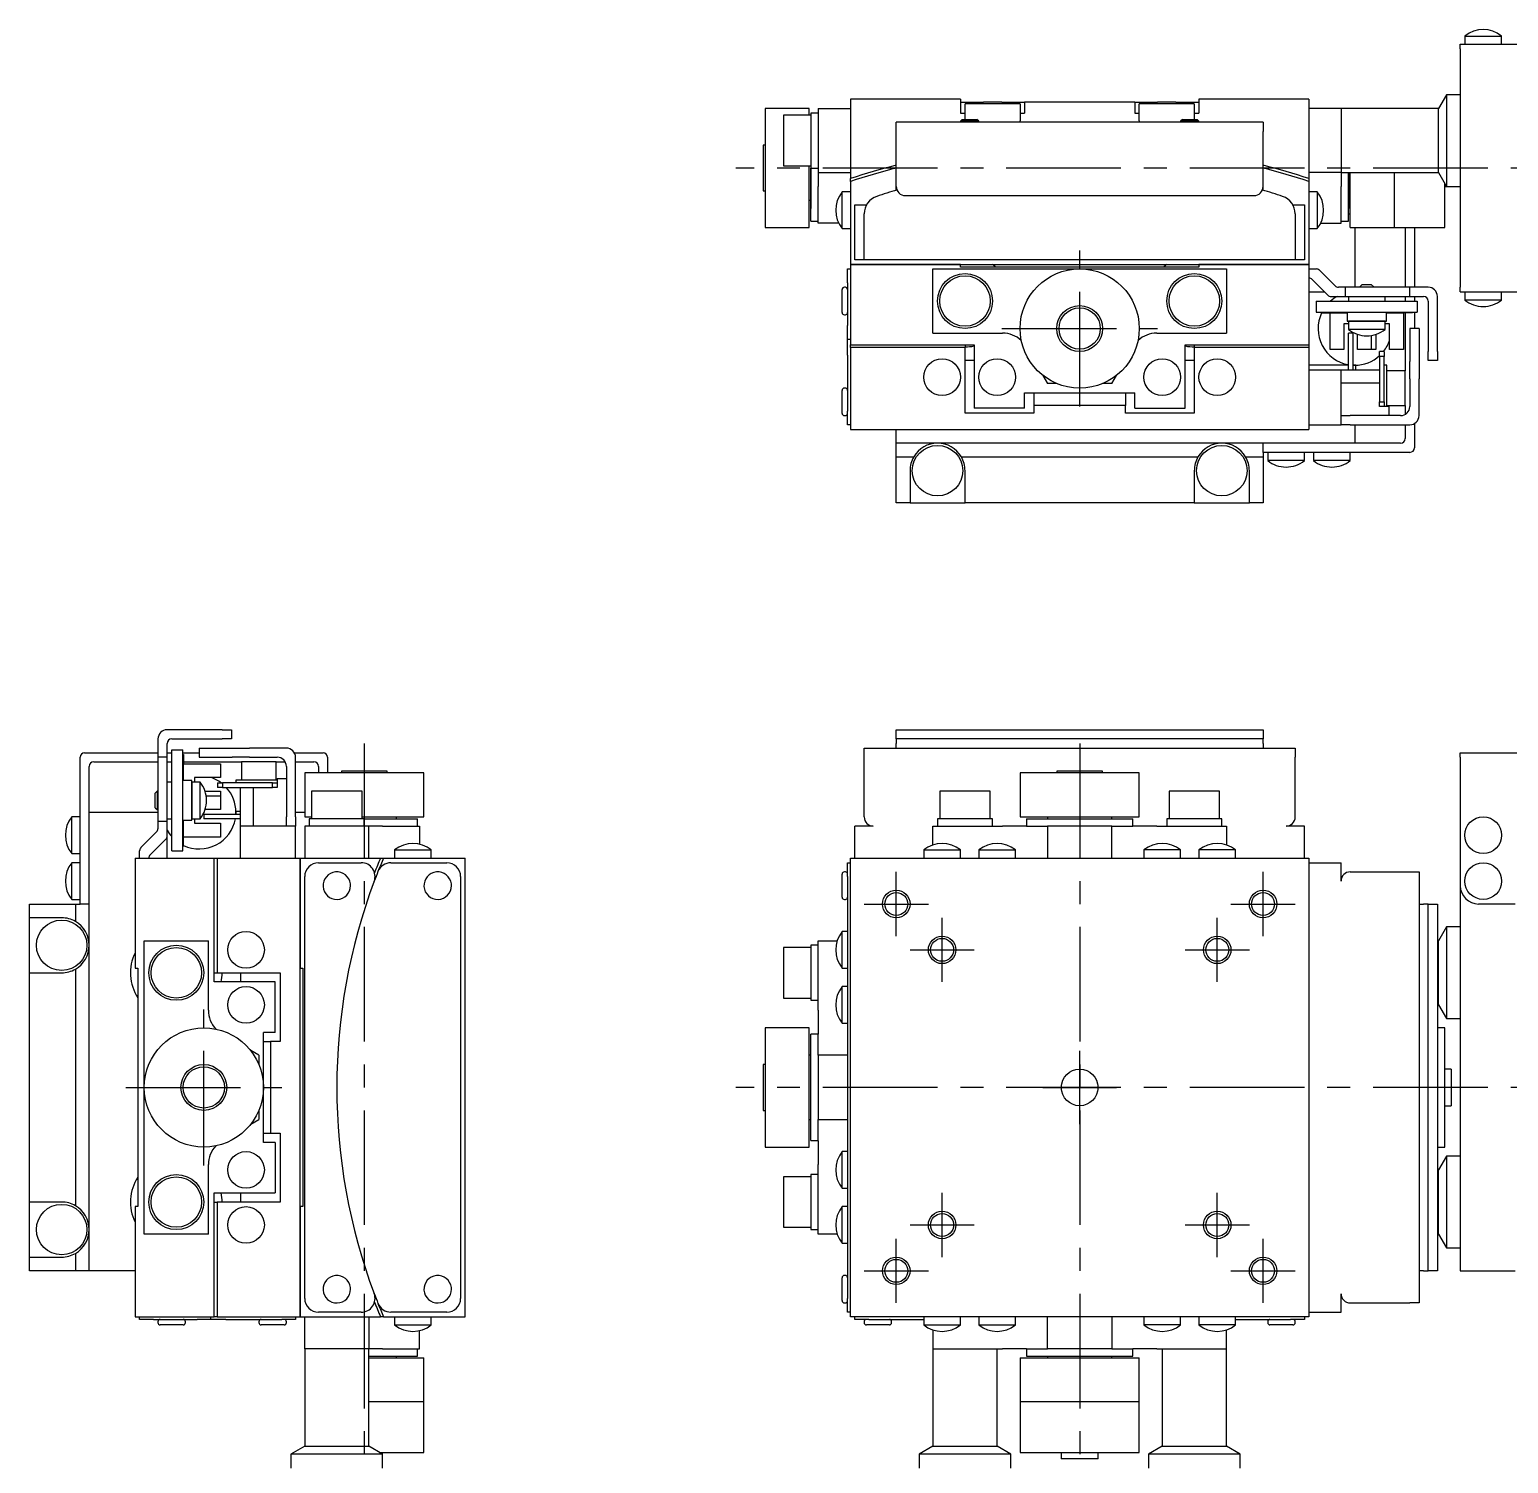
# Model space of a CAD drawing. Extents: x 165 to 838, y 27 to 488.
# Drawn here: x 164.8 to 326, y 327.5 to 483.8 of the extents above; entities that cross this region are included whole.
import ezdxf

# ---------------------------------------------------------------- set-up
doc = ezdxf.new("R2010")
doc.units = 0
doc.header["$LTSCALE"] = 10
doc.linetypes.add('CENTER', pattern=[2, 1.25, -0.25, 0.25, -0.25])
doc.layers.add('1', color=7, linetype='CONTINUOUS')
doc.layers.add('11', color=7, linetype='CONTINUOUS')

msp = doc.modelspace()

# ---------------------------------------------------------------- linework, layer by layer
at = {"layer": '1', "color": 7, "linetype": 'CONTINUOUS'}
for p, q in [((320.750001, 482.25), (344.750001, 482.25)), ((320.750001, 481.75), (320.750001, 482.25)), ((321.250001, 483.147999), (325.250001, 483.147999)), ((321.250001, 483.147999), (321.250001, 482.25)), ((325.250001, 482.25), (325.250001, 483.147999)), ((320.750001, 481.75), (320.750001, 455.75)), ((254.250001, 476.25), (254.250001, 467.610778)), ((266.250001, 476.25), (254.250001, 476.25)), ((266.250001, 476.25), (266.250001, 474.75)), ((266.250001, 475.95), (268.750001, 475.95)), ((272.750001, 475.75), (266.750001, 475.75)), ((266.750001, 475.603553), (266.750001, 475.75)), ((270.750001, 475.95), (268.750001, 475.95)), ((270.750001, 475.95), (273.250001, 475.95)), ((272.750001, 475.75), (272.750001, 475.603553)), ((273.250001, 475.95), (273.250001, 474.75)), ((285.250001, 475.95), (273.250001, 475.95)), ((285.250001, 475.95), (285.250001, 474.75)), ((285.250001, 475.95), (287.750001, 475.95)), ((291.750001, 475.75), (285.750001, 475.75)), ((285.750001, 475.603553), (285.750001, 475.75)), ((289.750001, 475.95), (287.750001, 475.95)), ((289.750001, 475.95), (292.250001, 475.95)), ((291.750001, 475.75), (291.750001, 475.603553)), ((292.250001, 476.25), (292.250001, 474.75)), ((304.250001, 476.25), (292.250001, 476.25)), ((304.250001, 476.25), (304.250001, 467.610778)), ((319.250001, 476.75), (318.383976, 475.25)), ((319.250001, 476.75), (319.250001, 466.75)), ((320.750001, 476.75), (319.250001, 476.75)), ((244.950001, 475.25), (244.950001, 462.25)), ((249.750001, 475.25), (244.950001, 475.25)), ((246.950001, 474.5), (246.950001, 469)), ((249.950001, 474.5), (246.950001, 474.5)), ((249.750001, 474.5), (249.750001, 475.25)), ((249.950001, 474.75), (249.950001, 468.75)), ((250.750001, 474.75), (249.950001, 474.75)), ((250.750001, 475.25), (254.250001, 475.25)), ((250.750001, 475.25), (250.750001, 468.25)), ((266.250001, 474.75), (266.750001, 474.75)), ((266.750001, 474.05), (266.750001, 475.603553)), ((272.750001, 475.603553), (272.750001, 473.896447)), ((272.750001, 474.75), (273.250001, 474.75)), ((285.250001, 474.75), (285.750001, 474.75)), ((285.750001, 473.896447), (285.750001, 475.603553)), ((291.750001, 475.603553), (291.750001, 474.05)), ((291.750001, 474.75), (292.250001, 474.75)), ((307.750001, 475.25), (304.250001, 475.25)), ((307.750001, 475.25), (307.750001, 471.75)), ((318.383976, 475.25), (307.750001, 475.25)), ((318.383976, 468.25), (318.383976, 475.25)), ((259.250001, 472.75), (259.250001, 473.75)), ((299.250001, 473.75), (259.250001, 473.75)), ((259.250001, 466.75), (259.250001, 472.75)), ((266.450001, 474.05), (266.250001, 473.85)), ((268.250001, 473.85), (266.250001, 473.85)), ((266.250001, 473.85), (266.250001, 473.75)), ((266.450001, 474.05), (268.050001, 474.05)), ((268.250001, 473.85), (268.050001, 474.05)), ((268.250001, 473.75), (268.250001, 473.85)), ((272.750001, 473.75), (272.750001, 473.896447)), ((285.750001, 473.896447), (285.750001, 473.75)), ((290.450001, 474.05), (290.250001, 473.85)), ((292.250001, 473.85), (290.250001, 473.85)), ((290.250001, 473.85), (290.250001, 473.75)), ((290.450001, 474.05), (292.050001, 474.05)), ((292.250001, 473.85), (292.050001, 474.05)), ((292.250001, 473.75), (292.250001, 473.85)), ((299.250001, 473.75), (299.250001, 472.75)), ((299.250001, 466.75), (299.250001, 472.75)), ((244.750001, 471.25), (244.750001, 468.75)), ((244.950001, 471.25), (244.750001, 471.25)), ((307.750001, 471.75), (307.750001, 468.25)), ((244.750001, 468.75), (244.750001, 466.25)), ((246.950001, 469), (249.950001, 469)), ((249.750001, 462.25), (249.750001, 469)), ((249.950001, 462.950338), (249.950001, 468.75)), ((249.950001, 468.75), (249.950001, 464.340257)), ((249.950001, 468.75), (250.750001, 468.75)), ((250.750001, 468.25), (254.250001, 468.25)), ((250.750001, 468.25), (250.750001, 466.75)), ((307.750001, 468.25), (304.250001, 468.25)), ((307.750001, 468.25), (307.750001, 466.75)), ((307.750001, 468.25), (318.383976, 468.25)), ((308.550001, 462.950338), (308.550001, 468.25)), ((308.550001, 468.25), (308.550001, 464.340257)), ((308.750001, 462.25), (308.750001, 468.25)), ((313.550001, 468.25), (313.550001, 462.25)), ((313.550001, 468.25), (313.550001, 462.25)), ((318.383976, 468.25), (319.250001, 466.75)), ((244.750001, 466.25), (244.950001, 466.25)), ((250.750001, 462.75), (250.750001, 466.75)), ((253.352002, 462.15), (253.352002, 466.15)), ((254.250001, 466.15), (253.352002, 466.15)), ((254.250001, 467.295441), (254.250001, 467.610778)), ((254.250001, 467.295441), (254.250001, 458.25)), ((259.250089, 466.332066), (259.250098, 466.704192)), ((259.251035, 466.704533), (259.250098, 466.704192)), ((299.248967, 466.704533), (299.249904, 466.704192)), ((299.249913, 466.332066), (299.249904, 466.704192)), ((304.250001, 467.610778), (304.250001, 467.295441)), ((304.250001, 467.295441), (304.250001, 458.25)), ((305.148, 466.15), (304.250001, 466.15)), ((305.148, 466.15), (305.148, 464.15)), ((307.750001, 462.75), (307.750001, 466.75)), ((319.050001, 462.25), (319.050001, 467.09641)), ((319.050001, 466.75), (319.250001, 466.75)), ((319.250001, 466.75), (320.750001, 466.75)), ((249.750001, 465.25), (249.950001, 465.25)), ((249.950001, 462.95), (249.950001, 465.25)), ((249.950001, 465.25), (249.950001, 464.34)), ((254.750001, 458.75), (254.750001, 464.75)), ((254.750001, 464.75), (256.011289, 464.75)), ((260.250001, 465.75), (298.250001, 465.75)), ((302.488713, 464.75), (303.750001, 464.75)), ((303.750001, 464.75), (303.750001, 458.75)), ((308.550001, 462.95), (308.550001, 465.25)), ((308.550001, 465.25), (308.550001, 464.34)), ((308.550001, 465.25), (308.750001, 465.25)), ((308.550001, 464.75), (308.750001, 464.75)), ((249.950001, 462.95), (249.950001, 462.950338)), ((249.950001, 462.95), (250.750001, 462.95)), ((255.750001, 459.75), (255.750001, 463.761627)), ((302.750001, 463.761627), (302.750001, 459.75)), ((305.148, 464.15), (305.148, 462.15)), ((307.750001, 462.95), (308.550001, 462.95)), ((308.550001, 463.75), (308.750001, 463.75)), ((308.550001, 463.75), (308.750001, 463.75)), ((308.550001, 462.95), (308.550001, 462.950338)), ((244.950001, 462.25), (249.750001, 462.25)), ((252.972502, 462.75), (250.750001, 462.75)), ((253.352002, 462.15), (254.250001, 462.15)), ((304.250001, 462.15), (305.148, 462.15)), ((305.5275, 462.75), (307.750001, 462.75)), ((308.750001, 462.25), (313.550001, 462.25)), ((309.250001, 462.25), (309.250001, 455.75)), ((313.550001, 462.25), (319.050001, 462.25)), ((314.750001, 462.25), (314.750001, 455.75)), ((315.750001, 462.25), (315.750001, 455.75)), ((255.750001, 458.75), (255.750001, 459.75)), ((302.750001, 459.75), (302.750001, 458.75)), ((254.250001, 458.25), (254.250001, 449.490949)), ((266.250001, 458.25), (254.250001, 458.25)), ((254.250001, 458.25), (266.250001, 458.25)), ((255.750001, 458.75), (254.750001, 458.75)), ((302.750001, 458.75), (255.750001, 458.75)), ((256.750001, 458.75), (255.750001, 458.75)), ((266.250001, 457.95), (266.250001, 458.25)), ((266.250001, 458.25), (292.250001, 458.25)), ((292.250001, 458.25), (292.250001, 457.95)), ((304.250001, 458.25), (292.250001, 458.25)), ((292.250001, 458.25), (304.250001, 458.25)), ((302.750001, 458.75), (301.750001, 458.75)), ((303.750001, 458.75), (302.750001, 458.75)), ((304.250001, 458.25), (304.250001, 449.490949)), ((253.950001, 456.25), (253.950001, 457.75)), ((253.950001, 457.75), (254.250001, 457.75)), ((263.250001, 457.75), (279.250001, 457.75)), ((263.250001, 450.75), (263.250001, 457.75)), ((292.250001, 457.95), (266.250001, 457.95)), ((279.250001, 457.75), (295.250001, 457.75)), ((295.250001, 457.75), (295.250001, 450.75)), ((304.250001, 457.75), (305.042894, 457.75)), ((304.596448, 456.603553), (306.303554, 454.896447)), ((307.103554, 455.896447), (305.396448, 457.603553)), ((253.350001, 453), (253.350001, 455.5)), ((253.350001, 453.009851), (253.350001, 455.5)), ((253.700001, 455.75), (253.600001, 455.75)), ((253.950001, 456.25), (253.950001, 451.579031)), ((304.250001, 455.25), (305.950001, 455.25)), ((306.657108, 454.75), (308.250001, 454.75)), ((308.250001, 455.75), (307.457108, 455.75)), ((308.250001, 454.75), (308.250001, 455.75)), ((309.250001, 455.75), (308.250001, 455.75)), ((308.250001, 454.75), (309.250001, 454.75)), ((308.550001, 454.75), (308.550001, 454.25)), ((315.250001, 455.75), (309.250001, 455.75)), ((309.250001, 454.75), (315.250001, 454.75)), ((310.050001, 456.05), (309.750001, 455.75)), ((310.050001, 456.05), (311.050001, 456.05)), ((311.350001, 455.75), (311.050001, 456.05)), ((312.550001, 454.25), (312.550001, 454.75)), ((314.750001, 454.75), (314.750001, 454.25)), ((315.250001, 454.75), (315.250001, 455.75)), ((316.250001, 455.75), (315.250001, 455.75)), ((315.250001, 454.75), (316.250001, 454.75)), ((315.750001, 454.75), (315.750001, 454.25)), ((317.250001, 455.75), (316.250001, 455.75)), ((316.250001, 454.75), (316.750001, 454.75)), ((318.250001, 448.75), (318.250001, 454.75)), ((320.750001, 455.25), (320.750001, 455.75)), ((320.750001, 455.25), (344.750001, 455.25)), ((321.250001, 455.25), (321.250001, 454.352001)), ((325.250001, 454.352001), (325.250001, 455.25)), ((305.050001, 454.25), (316.050001, 454.25)), ((305.050001, 454.25), (305.050001, 453.05)), ((316.050001, 454.25), (316.050001, 453.05)), ((317.250001, 454.25), (317.250001, 448.75)), ((325.250001, 454.352001), (321.250001, 454.352001)), ((253.350001, 453), (253.350001, 453.009851)), ((253.600001, 452.75), (253.700001, 452.75)), ((253.950001, 450.079031), (253.950001, 451.579031)), ((305.050001, 453.05), (316.050001, 453.05)), ((305.550001, 453.05), (305.550001, 452.95)), ((305.550001, 452.95), (306.550001, 452.95)), ((306.550001, 448.95), (306.550001, 452.95)), ((306.550001, 452.95), (308.400001, 452.95)), ((307.550001, 453.05), (307.550001, 452.95)), ((308.550001, 451.75), (308.050001, 451.75)), ((308.050001, 451.75), (308.050001, 448.95)), ((308.400001, 453.05), (308.400001, 452.05)), ((308.400001, 452.05), (310.550001, 452.05)), ((308.400001, 452.05), (308.550001, 452.05)), ((308.550001, 452.05), (312.550001, 452.05)), ((312.550001, 452.05), (308.550001, 452.05)), ((308.550001, 452.05), (308.550001, 451.152001)), ((310.550001, 452.05), (312.700001, 452.05)), ((312.550001, 452.05), (312.700001, 452.05)), ((312.550001, 451.152001), (312.550001, 452.05)), ((313.050001, 451.75), (312.550001, 451.75)), ((312.700001, 452.05), (312.700001, 453.05)), ((312.700001, 452.95), (314.550001, 452.95)), ((313.050001, 448.95), (313.050001, 451.75)), ((313.550001, 453.05), (313.550001, 452.95)), ((314.550001, 452.95), (314.550001, 448.95)), ((315.550001, 452.95), (314.550001, 452.95)), ((314.750001, 452.95), (314.750001, 446.65)), ((315.550001, 453.05), (315.550001, 452.95)), ((315.750001, 453.05), (315.750001, 451.25)), ((253.950001, 449.758851), (253.950001, 450.079031)), ((253.950001, 450.079031), (254.250001, 450.079031)), ((263.250001, 450.75), (270.842524, 450.75)), ((287.657478, 450.75), (295.250001, 450.75)), ((312.550001, 451.152001), (308.550001, 451.152001)), ((309.050001, 450.75), (308.550001, 450.75)), ((308.550001, 446.75), (308.550001, 450.75)), ((309.050001, 450.75), (309.050001, 446.75)), ((309.550001, 448.95), (309.550001, 450.610263)), ((311.050001, 450.489304), (311.050001, 448.95)), ((311.550001, 450.610263), (311.550001, 448.95)), ((315.250001, 451.25), (315.250001, 447.659028)), ((316.250001, 451.25), (315.250001, 451.25)), ((316.250001, 451.25), (316.250001, 447.659028)), ((253.950001, 448.364112), (253.950001, 449.758851)), ((253.950001, 448.364112), (253.950001, 442.25)), ((254.250001, 449.165193), (254.250001, 449.490949)), ((254.250001, 449.490949), (267.750001, 449.490949)), ((254.250001, 449.165193), (254.250001, 440.25)), ((266.750004, 449.165193), (254.250001, 449.165193)), ((266.750001, 442.030788), (266.750004, 449.165193)), ((266.750004, 449.490949), (266.750004, 449.165193)), ((267.750001, 449.490949), (267.750004, 442.585456)), ((290.749998, 442.585456), (290.750001, 449.490949)), ((290.750001, 449.490949), (304.250001, 449.490949)), ((291.749998, 449.490949), (291.749998, 449.165193)), ((291.749998, 449.165193), (291.750001, 442.030788)), ((304.250001, 449.165193), (291.749998, 449.165193)), ((304.250001, 449.490949), (304.250001, 449.165193)), ((304.250001, 449.165193), (304.250001, 440.25)), ((308.050001, 448.95), (306.550001, 448.95)), ((311.050001, 448.95), (309.550001, 448.95)), ((311.550001, 448.95), (311.050001, 448.95)), ((312.450001, 448.750112), (311.950001, 448.750112)), ((311.950001, 448.204194), (311.950001, 448.750112)), ((312.450001, 448.750112), (312.450001, 448.204194)), ((314.550001, 448.95), (313.050001, 448.95)), ((317.250001, 447.75), (317.250001, 448.75)), ((318.250001, 448.75), (318.250001, 447.75)), ((267.750004, 447.75), (266.750001, 447.75)), ((291.750001, 447.75), (290.749998, 447.75)), ((308.550001, 447.25), (304.250001, 447.25)), ((304.250001, 446.75), (307.750001, 446.75)), ((307.750001, 440.75), (307.750001, 446.75)), ((307.750001, 446.75), (311.950001, 446.75)), ((309.250001, 447.25), (309.050001, 447.25)), ((309.350001, 447.25), (309.050001, 447.25)), ((309.350001, 446.75), (309.350001, 447.25)), ((312.450001, 448.204194), (311.950001, 448.204194)), ((311.950001, 448.204194), (311.950001, 443.25015)), ((312.450001, 443.25015), (312.450001, 448.204194)), ((312.750001, 447.25), (312.450001, 447.25)), ((312.750001, 442.75), (312.750001, 447.25)), ((315.250001, 445.761627), (315.250001, 447.659028)), ((316.250001, 447.659028), (316.250001, 445.761627)), ((318.250001, 447.75), (317.250001, 447.75)), ((275.238944, 446.135176), (275.750001, 445.25)), ((276.750001, 445.25), (275.750001, 445.25)), ((282.750001, 445.25), (281.750001, 445.25)), ((282.750001, 445.25), (283.261058, 446.135176)), ((307.750001, 445.339384), (311.950001, 445.339384)), ((314.750001, 446.65), (312.750001, 446.65)), ((314.750001, 442.85), (314.750001, 446.65)), ((315.250001, 445.761627), (315.250001, 442.75)), ((316.250001, 441.75), (316.250001, 445.761627)), ((253.350001, 442), (253.350001, 444.5)), ((253.350001, 442.009851), (253.350001, 444.5)), ((253.700001, 444.75), (253.600001, 444.75)), ((273.250001, 444.25), (285.250001, 444.25)), ((273.250004, 442.585456), (273.250001, 444.25)), ((274.250001, 444.25), (274.250001, 442.86238)), ((284.250001, 444.25), (284.250001, 442.86238)), ((285.249998, 442.585456), (285.250001, 444.25)), ((253.350001, 442), (253.350001, 442.009851)), ((253.950001, 440.75), (253.950001, 442.25)), ((274.250001, 442.030788), (266.750001, 442.030788)), ((273.250004, 442.585456), (267.750004, 442.585456)), ((274.250001, 442.86238), (274.250001, 442.030788)), ((284.250001, 442.86238), (274.250001, 442.86238)), ((284.250001, 442.030788), (284.250001, 442.86238)), ((291.750001, 442.030788), (284.250001, 442.030788)), ((285.249998, 442.585456), (290.749998, 442.585456)), ((311.950001, 443.25015), (312.450001, 443.25015)), ((311.950001, 442.750137), (311.950001, 443.25015)), ((312.450001, 442.750137), (311.950001, 442.750137)), ((311.950001, 442.75), (311.950001, 442.750137)), ((312.950001, 442.75), (311.950001, 442.75)), ((312.450001, 443.25015), (312.450001, 442.750137)), ((312.750001, 442.85), (314.750001, 442.85)), ((312.950001, 442.75), (312.950001, 441.75)), ((314.750001, 442.85), (314.750001, 441.883975)), ((253.600001, 441.75), (253.700001, 441.75)), ((254.250001, 440.75), (253.950001, 440.75)), ((254.250001, 440.25), (304.250001, 440.25)), ((259.250001, 438.75), (259.250001, 440.25)), ((304.250001, 440.75), (307.750001, 440.75)), ((307.750001, 441.75), (308.750001, 441.75)), ((308.750001, 440.75), (307.750001, 440.75)), ((314.250001, 441.75), (308.750001, 441.75)), ((308.750001, 440.75), (315.250001, 440.75)), ((309.250001, 440.75), (309.250001, 438.75)), ((314.750001, 440.75), (314.750001, 439.25)), ((315.750001, 440.883975), (315.750001, 438.25)), ((259.250001, 437.25), (259.250001, 438.75)), ((301.250001, 438.75), (259.250001, 438.75)), ((299.250001, 437.75), (299.250001, 438.75)), ((309.250001, 438.75), (301.250001, 438.75)), ((309.250001, 438.75), (301.250001, 438.75)), ((314.250001, 438.75), (309.250001, 438.75)), ((259.250001, 432.25), (259.250001, 437.25)), ((259.250001, 437.25), (261.151925, 437.25)), ((266.348077, 437.25), (292.151925, 437.25)), ((297.348077, 437.25), (299.250001, 437.25)), ((301.250001, 437.75), (299.250001, 437.75)), ((299.250001, 437.75), (299.250001, 437.25)), ((299.250001, 437.25), (299.250001, 432.25)), ((299.750001, 437.75), (299.750001, 436.852001)), ((315.250001, 437.75), (301.250001, 437.75)), ((303.750001, 436.852001), (303.750001, 437.75)), ((304.750001, 437.75), (304.750001, 436.852001)), ((308.750001, 436.852001), (308.750001, 437.75)), ((260.750001, 435.75), (260.750001, 432.25)), ((266.750001, 432.25), (266.750001, 435.75)), ((291.750001, 435.75), (291.750001, 432.25)), ((297.750001, 432.25), (297.750001, 435.75)), ((303.750001, 436.852001), (299.750001, 436.852001)), ((308.750001, 436.852001), (304.750001, 436.852001)), ((260.750001, 432.25), (259.250001, 432.25)), ((260.750001, 432.25), (266.750001, 432.25)), ((291.750001, 432.25), (266.750001, 432.25)), ((291.750001, 432.25), (297.750001, 432.25)), ((299.250001, 432.25), (297.750001, 432.25)), ((178.75, 406.499999), (178.75, 405.499999)), ((185.75, 407.499999), (179.75, 407.499999)), ((180.25, 406.499999), (185.75, 406.499999)), ((185.75, 407.499999), (186.75, 407.499999)), ((186.75, 406.499999), (185.75, 406.499999)), ((186.75, 407.499999), (186.75, 406.499999)), ((259.250001, 406.499999), (259.250001, 407.499999)), ((259.250001, 407.499999), (260.250001, 407.499999)), ((260.250001, 406.499999), (259.250001, 406.499999)), ((259.250001, 406.499999), (259.250001, 405.999999)), ((260.250001, 407.499999), (298.250001, 407.499999)), ((298.250001, 406.499999), (260.250001, 406.499999)), ((298.250001, 407.499999), (299.250001, 407.499999)), ((299.250001, 406.499999), (298.250001, 406.499999)), ((299.250001, 407.499999), (299.250001, 406.499999)), ((299.250001, 405.999999), (299.250001, 406.499999)), ((170.75, 404.999999), (178.75, 404.999999)), ((178.75, 405.499999), (178.75, 404.499999)), ((179.75, 405.499999), (179.75, 405.999999)), ((179.75, 404.499999), (179.75, 405.499999)), ((179.75, 404.999999), (180.25, 404.999999)), ((180.25, 394.299999), (180.25, 405.299999)), ((180.25, 405.299999), (181.45, 405.299999)), ((181.45, 394.299999), (181.45, 405.299999)), ((181.45, 404.999999), (183.25, 404.999999)), ((181.45, 404.799999), (181.55, 404.799999)), ((181.55, 404.799999), (181.55, 403.799999)), ((183.25, 405.499999), (186.840972, 405.499999)), ((183.25, 405.499999), (183.25, 404.499999)), ((186.840972, 405.499999), (188.738373, 405.499999)), ((192.75, 405.499999), (188.738373, 405.499999)), ((193.616025, 404.999999), (196.75, 404.999999)), ((255.750001, 405.499999), (302.750001, 405.499999)), ((255.750001, 404.499999), (255.750001, 405.499999)), ((259.250001, 405.499999), (259.250001, 405.999999)), ((299.250001, 405.999999), (299.250001, 405.499999)), ((302.750001, 405.499999), (302.750001, 404.499999)), ((320.750001, 404.999999), (344.750001, 404.999999)), ((320.750001, 404.499999), (320.750001, 404.999999)), ((170.25, 390.499999), (170.25, 404.499999)), ((171.25, 398.499999), (171.25, 403.499999)), ((171.75, 403.999999), (178.75, 403.999999)), ((179.75, 404.499999), (178.75, 404.499999)), ((178.75, 404.499999), (178.75, 398.499999)), ((179.75, 398.499999), (179.75, 404.499999)), ((179.75, 403.999999), (180.25, 403.999999)), ((181.55, 403.999999), (187.85, 403.999999)), ((181.55, 403.799999), (185.55, 403.799999)), ((181.55, 401.949999), (181.55, 403.799999)), ((183.25, 404.499999), (186.840972, 404.499999)), ((185.55, 403.799999), (185.55, 402.299999)), ((188.738373, 404.499999), (186.840972, 404.499999)), ((191.65, 403.999999), (187.85, 403.999999)), ((187.85, 403.999999), (187.85, 401.999999)), ((188.738373, 404.499999), (191.75, 404.499999)), ((191.65, 403.999999), (192.616025, 403.999999)), ((191.65, 401.999999), (191.65, 403.999999)), ((192.75, 403.499999), (192.75, 397.999999)), ((193.75, 397.999999), (193.75, 404.499999)), ((193.75, 403.999999), (195.75, 403.999999)), ((196.25, 403.499999), (196.25, 402.799999)), ((197.25, 404.499999), (197.25, 402.799999)), ((255.750001, 397.999999), (255.750001, 404.499999)), ((302.750001, 397.999999), (302.750001, 404.499999)), ((320.750001, 404.499999), (320.750001, 390.499999)), ((180.25, 401.799999), (179.75, 401.799999)), ((181.45, 402.799999), (181.55, 402.799999)), ((182.45, 401.949999), (181.45, 401.949999)), ((182.45, 401.799999), (182.45, 401.949999)), ((182.45, 399.799999), (182.45, 401.949999)), ((182.45, 397.800935), (182.45, 401.799999)), ((182.45, 401.799999), (182.45, 397.799999)), ((183.347999, 401.799999), (182.45, 401.799999)), ((185.55, 402.299999), (182.75, 402.299999)), ((182.75, 402.299999), (182.75, 401.799999)), ((183.347999, 399.799999), (183.347999, 401.799999)), ((185.249889, 401.699999), (185.249889, 401.199999)), ((185.249889, 401.699999), (185.795808, 401.699999)), ((185.795808, 401.699999), (185.795808, 401.199999)), ((191.249853, 401.699999), (185.795808, 401.699999)), ((191.75, 401.999999), (187.25, 401.999999)), ((187.25, 401.999999), (187.25, 401.699999)), ((191.249853, 401.199999), (191.249853, 401.699999)), ((191.249853, 401.699999), (191.749865, 401.699999)), ((191.749865, 401.699999), (191.749865, 401.199999)), ((191.75, 402.199999), (192.75, 402.199999)), ((191.75, 402.199999), (191.75, 401.199999)), ((207.75, 402.799999), (194.75, 402.799999)), ((194.75, 402.799999), (194.75, 397.999999)), ((203.75, 402.999999), (198.75, 402.999999)), ((198.75, 402.999999), (198.75, 402.799999)), ((203.75, 402.799999), (203.75, 402.999999)), ((207.75, 397.999999), (207.75, 402.799999)), ((285.750001, 402.799999), (272.750001, 402.799999)), ((272.750001, 402.799999), (272.750001, 397.999999)), ((281.750001, 402.999999), (276.750001, 402.999999)), ((276.750001, 402.999999), (276.750001, 402.799999)), ((281.750001, 402.799999), (281.750001, 402.999999)), ((285.750001, 397.999999), (285.750001, 402.799999)), ((178.65, 400.799999), (178.45, 400.599999)), ((178.45, 399.799999), (178.45, 400.599999)), ((178.65, 400.799999), (178.65, 399.799999)), ((178.75, 400.799999), (178.65, 400.799999)), ((183.889737, 400.799999), (185.55, 400.799999)), ((184.010696, 400.299999), (185.55, 400.299999)), ((185.795808, 401.199999), (185.249889, 401.199999)), ((185.55, 400.799999), (185.55, 400.299999)), ((185.55, 400.299999), (185.55, 398.799999)), ((185.795808, 401.199999), (191.249853, 401.199999)), ((187.75, 396.999999), (187.75, 401.199999)), ((189.160616, 396.999999), (189.160616, 401.199999)), ((191.749865, 401.199999), (191.249853, 401.199999)), ((191.75, 401.199999), (191.749865, 401.199999)), ((201, 400.799999), (195.5, 400.799999)), ((195.5, 400.799999), (195.5, 397.799999)), ((201, 397.799999), (201, 400.799999)), ((266.750001, 400.799999), (264.000001, 400.799999)), ((264.000001, 400.799999), (264.000001, 397.799999)), ((269.500001, 400.799999), (266.750001, 400.799999)), ((269.500001, 397.799999), (269.500001, 400.799999)), ((291.750001, 400.799999), (289.000001, 400.799999)), ((289.000001, 400.799999), (289.000001, 397.799999)), ((294.500001, 400.799999), (291.750001, 400.799999)), ((294.500001, 397.799999), (294.500001, 400.799999)), ((171.25, 390.499999), (171.25, 398.499999)), ((171.25, 398.499999), (178.75, 398.499999)), ((171.25, 390.499999), (171.25, 398.499999)), ((178.45, 398.999999), (178.45, 399.799999)), ((178.45, 398.999999), (178.65, 398.799999)), ((178.65, 399.799999), (178.65, 398.799999)), ((178.65, 398.799999), (178.75, 398.799999)), ((178.75, 398.499999), (178.75, 397.499999)), ((179.75, 397.499999), (179.75, 398.499999)), ((182.45, 397.649999), (182.45, 399.799999)), ((183.347999, 397.799999), (183.347999, 399.799999)), ((183.75, 398.299999), (183.75, 397.799999)), ((183.75, 398.299999), (187.75, 398.299999)), ((185.55, 398.799999), (183.889737, 398.799999)), ((187.75, 398.599999), (187.25, 398.599999)), ((187.25, 398.599999), (187.25, 398.299999)), ((193.75, 398.499999), (194.75, 398.499999)), ((169.352001, 395.999999), (169.352001, 397.999999)), ((170.25, 397.999999), (169.352001, 397.999999)), ((179.75, 397.499999), (178.75, 397.499999)), ((178.75, 397.499999), (178.75, 396.707106)), ((179.75, 397.799999), (180.25, 397.799999)), ((179.75, 395.907106), (179.75, 397.499999)), ((181.45, 397.649999), (182.45, 397.649999)), ((181.45, 396.799999), (181.55, 396.799999)), ((181.55, 395.799999), (181.55, 397.649999)), ((182.45, 397.649999), (182.45, 397.800935)), ((182.45, 397.799999), (183.347999, 397.799999)), ((182.75, 397.799999), (182.75, 397.299999)), ((182.75, 397.299999), (185.55, 397.299999)), ((187.75, 397.799999), (183.75, 397.799999)), ((185.55, 397.299999), (185.55, 395.799999)), ((193.75, 396.999999), (187.75, 396.999999)), ((187.75, 393.499999), (187.75, 396.999999)), ((192.75, 396.999999), (192.75, 397.999999)), ((193.75, 397.999999), (193.75, 396.999999)), ((193.75, 393.499999), (193.75, 396.999999)), ((194.75, 397.999999), (195.5, 397.999999)), ((194.75, 396.999999), (194.75, 393.499999)), ((201.75, 396.999999), (194.75, 396.999999)), ((201.25, 397.799999), (195.25, 397.799999)), ((195.25, 397.799999), (195.25, 396.999999)), ((201, 397.999999), (207.75, 397.999999)), ((201.25, 397.799999), (207.05, 397.799999)), ((201.25, 396.999999), (201.25, 397.799999)), ((201.75, 393.499999), (201.75, 396.999999)), ((203.25, 396.999999), (201.75, 396.999999)), ((203.25, 396.999999), (207.25, 396.999999)), ((204.75, 397.799999), (204.75, 397.999999)), ((207.05, 396.999999), (207.05, 397.799999)), ((207.25, 396.999999), (207.25, 395.022499)), ((254.750001, 393.499999), (254.750001, 396.999999)), ((256.750001, 396.999999), (254.750001, 396.999999)), ((263.250001, 394.939736), (263.250001, 396.999999)), ((263.250001, 396.999999), (270.842524, 396.999999)), ((269.750001, 397.799999), (263.750001, 397.799999)), ((263.750001, 397.799999), (263.750001, 396.999999)), ((269.750001, 396.999999), (269.750001, 397.799999)), ((273.4406, 396.999999), (270.842524, 396.999999)), ((272.750001, 397.999999), (285.750001, 397.999999)), ((273.4406, 396.999999), (275.750001, 396.999999)), ((273.450001, 397.799999), (279.312601, 397.799999)), ((273.450001, 397.799999), (273.450001, 396.999999)), ((275.750001, 397.999999), (275.750001, 397.799999)), ((275.750001, 396.999999), (275.750001, 393.499999)), ((282.750001, 396.999999), (275.750001, 396.999999)), ((279.312601, 397.799999), (285.050001, 397.799999)), ((282.750001, 397.799999), (282.750001, 397.999999)), ((282.750001, 393.499999), (282.750001, 396.999999)), ((282.750001, 396.999999), (285.059402, 396.999999)), ((285.050001, 396.999999), (285.050001, 397.799999)), ((287.657478, 396.999999), (285.059402, 396.999999)), ((287.657478, 396.999999), (295.250001, 396.999999)), ((294.750001, 397.799999), (288.750001, 397.799999)), ((288.750001, 397.799999), (288.750001, 396.999999)), ((294.750001, 396.999999), (294.750001, 397.799999)), ((295.250001, 396.999999), (295.250001, 394.939736)), ((303.750001, 396.999999), (301.750001, 396.999999)), ((303.750001, 393.499999), (303.750001, 396.999999)), ((169.352001, 393.999999), (169.352001, 395.999999)), ((178.603553, 396.353552), (176.896447, 394.646446)), ((177.896447, 393.846446), (179.603553, 395.553552)), ((179.75, 393.499999), (179.75, 395.907106)), ((185.55, 395.799999), (181.55, 395.799999)), ((181.55, 394.799999), (181.55, 395.799999)), ((169.352001, 393.999999), (170.25, 393.999999)), ((176.25, 393.499999), (176.25, 381.499999)), ((176.25, 393.499999), (184.889222, 393.499999)), ((176.75, 393.499999), (176.75, 394.292892)), ((180.25, 394.299999), (181.45, 394.299999)), ((181.45, 394.799999), (181.55, 394.799999)), ((184.889222, 393.499999), (185.204559, 393.499999)), ((184.889222, 379.999999), (184.889222, 393.499999)), ((185.204559, 393.499999), (185.204559, 380.999999)), ((185.204559, 393.499999), (194.25, 393.499999)), ((194.25, 393.499999), (194.25, 381.499999)), ((194.25, 393.499999), (203.009051, 393.499999)), ((194.25, 381.499999), (194.25, 393.499999)), ((203.009051, 393.499999), (203.334807, 393.499999)), ((203.334807, 393.499999), (212.25, 393.499999)), ((204.55, 394.397999), (208.55, 394.397999)), ((204.55, 394.397999), (204.55, 393.5)), ((204.55, 394.397999), (204.55, 393.5)), ((208.55, 393.5), (208.55, 394.397999)), ((208.55, 393.5), (208.55, 394.397999)), ((212.25, 343.499999), (212.25, 393.499999)), ((254.250001, 343.499999), (254.250001, 393.499999)), ((254.250001, 393.499999), (304.250001, 393.499999)), ((262.250004, 394.397999), (264.250004, 394.397999)), ((262.250004, 394.397999), (262.250004, 393.5)), ((264.250004, 394.397999), (266.250004, 394.397999)), ((266.250004, 393.5), (266.250004, 394.397999)), ((268.250004, 394.397999), (270.250004, 394.397999)), ((268.250004, 394.397999), (268.250004, 393.5)), ((270.250004, 394.397999), (272.250004, 394.397999)), ((272.250004, 393.5), (272.250004, 394.397999)), ((288.249998, 394.397999), (286.249998, 394.397999)), ((286.249998, 394.397999), (286.249998, 393.5)), ((290.249998, 394.397999), (288.249998, 394.397999)), ((290.249998, 393.5), (290.249998, 394.397999)), ((294.249998, 394.397999), (292.249998, 394.397999)), ((292.249998, 394.397999), (292.249998, 393.5)), ((296.249998, 394.397999), (294.249998, 394.397999)), ((296.249998, 393.5), (296.249998, 394.397999)), ((304.250001, 393.499999), (304.250001, 343.499999)), ((169.352001, 390.999999), (169.352001, 392.999999)), ((170.25, 392.999999), (169.352001, 392.999999)), ((196.25, 392.999999), (200.920969, 392.999999)), ((204.135888, 392.999999), (210.25, 392.999999)), ((253.700001, 391.999999), (253.600001, 391.999999)), ((253.950001, 392.999999), (254.250001, 392.999999)), ((253.950001, 391.499999), (253.950001, 392.999999)), ((304.250001, 392.999999), (307.750001, 392.999999)), ((307.750001, 390.999999), (307.750001, 392.999999)), ((308.750001, 391.999999), (315.250001, 391.999999)), ((315.250001, 391.999999), (316.250001, 391.999999)), ((316.250001, 391.999999), (316.250001, 344.999999)), ((169.352001, 388.999999), (169.352001, 390.999999)), ((170.25, 388.499999), (170.25, 390.499999)), ((171.25, 348.499999), (171.25, 390.499999)), ((194.75, 345.499999), (194.75, 391.499999)), ((211.75, 391.499999), (211.75, 345.499999)), ((253.350001, 390.656621), (253.350001, 391.749999)), ((253.350001, 389.249999), (253.350001, 390.656621)), ((253.950001, 391.499999), (253.950001, 345.499999)), ((320.750001, 390.499999), (320.750001, 348.499999)), ((169.352001, 388.999999), (170.25, 388.999999)), ((253.600001, 388.999999), (253.700001, 388.999999)), ((164.75, 386.999999), (164.75, 388.499999)), ((164.75, 388.499999), (169.75, 388.499999)), ((169.75, 388.499999), (169.75, 386.598075)), ((169.75, 388.499999), (170.25, 388.499999)), ((171.25, 388.499999), (170.25, 388.499999)), ((316.250001, 388.499999), (316.750001, 388.499999)), ((317.250001, 388.499999), (316.750001, 388.499999)), ((317.250001, 388.499999), (318.250001, 388.499999)), ((317.250001, 387.499999), (317.250001, 388.499999)), ((317.250001, 349.499999), (317.250001, 387.499999)), ((318.250001, 388.499999), (318.250001, 387.499999)), ((318.250001, 387.499999), (318.250001, 349.499999)), ((326.750001, 388.499999), (322.750001, 388.499999)), ((168.25, 386.999999), (164.75, 386.999999)), ((164.75, 380.999999), (164.75, 386.999999)), ((253.352002, 381.499999), (253.352002, 385.499999)), ((253.950001, 385.499999), (253.352002, 385.499999)), ((319.250001, 385.999999), (318.383976, 384.499999)), ((319.250001, 385.999999), (319.250001, 380.999999)), ((320.750001, 385.999999), (319.250001, 385.999999)), ((177.25, 368.499999), (177.25, 384.499999)), ((177.25, 384.499999), (184.25, 384.499999)), ((184.25, 376.907476), (184.25, 384.499999)), ((249.950001, 383.999999), (249.950001, 377.999999)), ((250.750001, 383.999999), (249.950001, 383.999999)), ((250.750001, 384.499999), (252.810264, 384.499999)), ((250.750001, 376.907476), (250.750001, 384.499999)), ((318.383976, 384.499999), (318.250001, 384.499999)), ((318.383976, 377.499999), (318.383976, 384.499999)), ((246.950001, 383.749999), (246.950001, 380.999999)), ((249.950001, 383.749999), (246.950001, 383.749999)), ((164.75, 355.999999), (164.75, 380.999999)), ((164.75, 380.999999), (168.25, 380.999999)), ((169.75, 381.401923), (169.75, 355.598075)), ((176.25, 381.499999), (176.55, 381.499999)), ((176.55, 381.499999), (176.55, 355.499999)), ((184.889222, 380.999999), (185.204559, 380.999999)), ((185.204559, 380.999999), (192.069875, 380.999999)), ((187.75, 380.999999), (187.75, 379.999999)), ((192.069875, 380.999999), (192.069875, 373.499999)), ((194.25, 381.499999), (194.55, 381.499999)), ((194.25, 355.499999), (194.25, 381.499999)), ((194.55, 381.499999), (194.55, 355.499999)), ((246.950001, 380.999999), (246.950001, 378.249999)), ((253.352002, 381.499999), (253.950001, 381.499999)), ((319.250001, 380.999999), (319.250001, 375.999999)), ((191.539322, 379.999999), (184.889222, 379.999999)), ((191.539322, 374.499999), (191.539322, 379.999999)), ((253.352002, 375.499999), (253.352002, 379.499999)), ((253.950001, 379.499999), (253.352002, 379.499999)), ((246.950001, 378.249999), (249.950001, 378.249999)), ((249.950001, 377.999999), (250.750001, 377.999999)), ((318.250001, 377.499999), (318.383976, 377.499999)), ((318.383976, 377.499999), (319.250001, 375.999999)), ((250.750001, 376.907476), (250.750001, 374.3094)), ((319.250001, 375.999999), (320.750001, 375.999999)), ((191.539322, 374.499999), (190.25, 374.499999)), ((190.25, 368.499999), (190.25, 374.499999)), ((244.950001, 374.999999), (244.950001, 361.999999)), ((249.750001, 374.999999), (244.950001, 374.999999)), ((249.750001, 361.999999), (249.750001, 374.999999)), ((249.950001, 368.562599), (249.950001, 374.299999)), ((250.750001, 374.299999), (249.950001, 374.299999)), ((250.750001, 371.999999), (250.750001, 374.3094)), ((253.352002, 375.499999), (253.950001, 375.499999)), ((319.050001, 374.999999), (318.250001, 374.999999)), ((319.050001, 361.999999), (319.050001, 374.999999)), ((189.75, 371.999999), (188.864824, 372.511056)), ((190.25, 373.499999), (191.009211, 373.499999)), ((191.009211, 373.499999), (191.009211, 363.499999)), ((192.069875, 373.499999), (191.009211, 373.499999)), ((189.75, 371.999999), (189.75, 370.999999)), ((244.750001, 370.999999), (244.750001, 365.999999)), ((244.950001, 370.999999), (244.750001, 370.999999)), ((249.950001, 371.999999), (249.750001, 371.999999)), ((253.950001, 371.999999), (250.750001, 371.999999)), ((250.750001, 371.999999), (250.750001, 364.999999)), ((319.750001, 370.499999), (319.050001, 370.499999)), ((319.750001, 370.499999), (319.750001, 366.499999)), ((177.25, 352.499999), (177.25, 368.499999)), ((190.25, 362.499999), (190.25, 368.499999)), ((249.950001, 362.699999), (249.950001, 368.562599)), ((319.050001, 366.499999), (319.750001, 366.499999)), ((188.864824, 364.488942), (189.75, 364.999999)), ((189.75, 365.999999), (189.75, 364.999999)), ((244.750001, 365.999999), (244.950001, 365.999999)), ((249.750001, 364.999999), (249.950001, 364.999999)), ((250.750001, 362.690598), (250.750001, 364.999999)), ((250.750001, 364.999999), (253.950001, 364.999999)), ((190.25, 363.499999), (191.009211, 363.499999)), ((191.009211, 363.499999), (192.069875, 363.499999)), ((192.069875, 363.499999), (192.069875, 355.999999)), ((191.539322, 362.499999), (190.25, 362.499999)), ((191.539322, 362.499999), (191.539322, 356.999999)), ((244.950001, 361.999999), (249.750001, 361.999999)), ((249.950001, 362.699999), (250.750001, 362.699999)), ((250.750001, 362.690598), (250.750001, 360.092522)), ((253.352002, 357.499999), (253.352002, 361.499999)), ((253.950001, 361.499999), (253.352002, 361.499999)), ((318.250001, 361.999999), (319.050001, 361.999999)), ((184.25, 352.499999), (184.25, 360.092522)), ((250.750001, 352.499999), (250.750001, 360.092522)), ((319.250001, 360.999999), (318.383976, 359.499999)), ((319.250001, 360.999999), (319.250001, 355.999999)), ((320.750001, 360.999999), (319.250001, 360.999999)), ((246.950001, 358.749999), (246.950001, 355.999999)), ((249.950001, 358.749999), (246.950001, 358.749999)), ((249.950001, 358.999999), (249.950001, 352.999999)), ((250.750001, 358.999999), (249.950001, 358.999999)), ((318.383976, 359.499999), (318.250001, 359.499999)), ((318.383976, 352.499999), (318.383976, 359.499999)), ((184.889222, 343.499999), (184.889222, 356.999999)), ((184.889222, 356.999999), (191.539322, 356.999999)), ((187.75, 356.999999), (187.75, 355.999999)), ((253.352002, 357.499999), (253.950001, 357.499999)), ((168.25, 355.999999), (164.75, 355.999999)), ((164.75, 349.999999), (164.75, 355.999999)), ((176.25, 355.499999), (176.25, 343.499999)), ((176.55, 355.499999), (176.25, 355.499999)), ((184.889222, 355.999999), (185.204559, 355.999999)), ((185.204559, 355.999999), (185.204559, 343.499999)), ((192.069875, 355.999999), (185.204559, 355.999999)), ((194.25, 355.499999), (194.25, 343.499999)), ((194.55, 355.499999), (194.25, 355.499999)), ((194.25, 343.499999), (194.25, 355.499999)), ((246.950001, 355.999999), (246.950001, 353.249999)), ((253.352002, 351.499999), (253.352002, 355.499999)), ((253.950001, 355.499999), (253.352002, 355.499999)), ((319.250001, 355.999999), (319.250001, 350.999999)), ((246.950001, 353.249999), (249.950001, 353.249999)), ((184.25, 352.499999), (177.25, 352.499999)), ((249.950001, 352.999999), (250.750001, 352.999999)), ((252.810264, 352.499999), (250.750001, 352.499999)), ((318.250001, 352.499999), (318.383976, 352.499999)), ((318.383976, 352.499999), (319.250001, 350.999999)), ((164.75, 348.499999), (164.75, 349.999999)), ((164.75, 349.999999), (168.25, 349.999999)), ((169.75, 350.401923), (169.75, 348.499999)), ((253.352002, 351.499999), (253.950001, 351.499999)), ((319.250001, 350.999999), (320.750001, 350.999999)), ((169.75, 348.499999), (164.75, 348.499999)), ((171.25, 348.499999), (169.75, 348.499999)), ((176.25, 348.499999), (171.25, 348.499999)), ((316.750001, 348.499999), (316.250001, 348.499999)), ((316.750001, 348.499999), (317.250001, 348.499999)), ((317.250001, 348.499999), (317.250001, 349.499999)), ((318.250001, 348.499999), (317.250001, 348.499999)), ((318.250001, 349.499999), (318.250001, 348.499999)), ((320.750001, 348.499999), (326.750001, 348.499999)), ((253.350001, 346.656621), (253.350001, 347.749999)), ((253.700001, 347.999999), (253.600001, 347.999999)), ((253.350001, 345.249999), (253.350001, 346.656621)), ((253.950001, 343.999999), (253.950001, 345.499999)), ((307.750001, 343.999999), (307.750001, 345.999999)), ((176.25, 343.499999), (184.889222, 343.499999)), ((176.75, 343.199999), (176.75, 343.499999)), ((184.520902, 343.199999), (184.520902, 343.499999)), ((185.204559, 343.499999), (184.889222, 343.499999)), ((185.204559, 343.499999), (194.25, 343.499999)), ((193.75, 343.499999), (193.75, 343.199999)), ((194.25, 343.499999), (203.009051, 343.499999)), ((194.75, 339.999999), (194.75, 343.499999)), ((200.920969, 343.999999), (196.25, 343.999999)), ((201.75, 343.499999), (201.75, 339.999999)), ((203.334807, 343.499999), (203.009051, 343.499999)), ((203.334807, 343.499999), (212.25, 343.499999)), ((210.25, 343.999999), (204.135888, 343.999999)), ((204.55, 343.499998), (204.55, 342.601999)), ((204.55, 343.499998), (204.55, 342.601999)), ((208.55, 342.601999), (208.55, 343.499998)), ((208.55, 342.601999), (208.55, 343.499998)), ((253.600001, 344.999999), (253.700001, 344.999999)), ((254.250001, 343.999999), (253.950001, 343.999999)), ((304.250001, 343.499999), (254.250001, 343.499999)), ((254.750001, 343.199999), (254.750001, 343.499999)), ((262.250004, 343.499998), (262.250004, 342.601999)), ((266.250004, 342.601999), (266.250004, 343.499998)), ((268.250004, 343.499998), (268.250004, 342.601999)), ((272.250004, 342.601999), (272.250004, 343.499998)), ((275.750001, 339.999999), (275.750001, 343.499999)), ((282.750001, 343.499999), (282.750001, 339.999999)), ((286.249998, 343.499998), (286.249998, 342.601999)), ((290.249998, 342.601999), (290.249998, 343.499998)), ((292.249998, 343.499998), (292.249998, 342.601999)), ((296.249998, 342.601999), (296.249998, 343.499998)), ((303.750001, 343.499999), (303.750001, 343.199999)), ((304.250001, 343.999999), (307.750001, 343.999999)), ((308.750001, 344.999999), (315.250001, 344.999999)), ((316.250001, 344.999999), (315.250001, 344.999999)), ((178.25, 343.199999), (176.75, 343.199999)), ((178.25, 343.199999), (183.020902, 343.199999)), ((178.75, 342.949999), (178.75, 342.849999)), ((181.5, 342.599999), (179, 342.599999)), ((181.490149, 342.599999), (179, 342.599999)), ((181.5, 342.599999), (181.490149, 342.599999)), ((181.75, 342.849999), (181.75, 342.949999)), ((184.520902, 343.199999), (183.020902, 343.199999)), ((184.713883, 343.199999), (184.520902, 343.199999)), ((186.149737, 343.199999), (184.713883, 343.199999)), ((186.149737, 343.199999), (192.25, 343.199999)), ((189.75, 342.949999), (189.75, 342.849999)), ((192.5, 342.599999), (190, 342.599999)), ((192.490149, 342.599999), (190, 342.599999)), ((193.75, 343.199999), (192.25, 343.199999)), ((192.5, 342.599999), (192.490149, 342.599999)), ((192.75, 342.849999), (192.75, 342.949999)), ((204.55, 342.601999), (208.55, 342.601999)), ((207.25, 339.999999), (207.25, 341.977499)), ((256.250001, 343.199999), (254.750001, 343.199999)), ((255.750001, 342.949999), (255.750001, 342.849999)), ((257.093379, 342.599999), (256.000001, 342.599999)), ((256.250001, 343.199999), (262.250004, 343.199999)), ((258.500001, 342.599999), (257.093379, 342.599999)), ((258.750001, 342.849999), (258.750001, 342.949999)), ((262.250004, 342.601999), (264.250004, 342.601999)), ((263.250001, 342.060262), (263.250001, 339.999999)), ((264.250004, 342.601999), (266.250004, 342.601999)), ((268.250004, 342.601999), (270.250004, 342.601999)), ((270.250004, 342.601999), (272.250004, 342.601999)), ((288.249998, 342.601999), (286.249998, 342.601999)), ((290.249998, 342.601999), (288.249998, 342.601999)), ((294.249998, 342.601999), (292.249998, 342.601999)), ((296.249998, 342.601999), (294.249998, 342.601999)), ((295.250001, 339.999999), (295.250001, 342.060262)), ((296.249998, 343.199999), (302.250001, 343.199999)), ((299.750001, 342.949999), (299.750001, 342.849999)), ((301.093379, 342.599999), (300.000001, 342.599999)), ((302.500001, 342.599999), (301.093379, 342.599999)), ((303.750001, 343.199999), (302.250001, 343.199999)), ((302.750001, 342.849999), (302.750001, 342.949999)), ((198.25, 339.999999), (194.75, 339.999999)), ((194.75, 339.999999), (194.75, 329.366024)), ((201.75, 339.999999), (198.25, 339.999999)), ((203.25, 339.999999), (201.75, 339.999999)), ((201.75, 329.366024), (201.75, 339.999999)), ((201.75, 339.199999), (207.05, 339.199999)), ((201.75, 338.999999), (207.75, 338.999999)), ((203.25, 339.999999), (207.25, 339.999999)), ((204.75, 338.999999), (204.75, 339.199999)), ((207.05, 339.199999), (207.05, 339.999999)), ((207.75, 334.199999), (207.75, 338.999999)), ((263.250001, 339.999999), (266.750001, 339.999999)), ((263.250001, 339.999999), (263.250001, 329.366024)), ((266.750001, 339.999999), (270.842524, 339.999999)), ((270.250001, 329.366024), (270.250001, 339.999999)), ((273.4406, 339.999999), (270.842524, 339.999999)), ((272.750001, 338.999999), (285.750001, 338.999999)), ((272.750001, 338.999999), (272.750001, 334.199999)), ((273.4406, 339.999999), (275.750001, 339.999999)), ((273.450001, 339.999999), (273.450001, 339.199999)), ((273.450001, 339.199999), (279.312601, 339.199999)), ((282.750001, 339.999999), (275.750001, 339.999999)), ((275.750001, 339.199999), (275.750001, 338.999999)), ((279.312601, 339.199999), (285.050001, 339.199999)), ((282.750001, 339.999999), (285.059402, 339.999999)), ((282.750001, 338.999999), (282.750001, 339.199999)), ((285.050001, 339.199999), (285.050001, 339.999999)), ((287.657478, 339.999999), (285.059402, 339.999999)), ((285.750001, 334.199999), (285.750001, 338.999999)), ((287.657478, 339.999999), (291.750001, 339.999999)), ((288.250001, 339.999999), (288.250001, 329.366024)), ((291.750001, 339.999999), (295.250001, 339.999999)), ((295.250001, 329.366024), (295.250001, 339.999999)), ((194.75, 334.199999), (194.75, 329.366024)), ((207.749621, 334.199999), (201.75, 334.199999)), ((207.749621, 334.199999), (201.75, 334.199999)), ((207.75, 334.199999), (207.749621, 334.199999)), ((207.75, 334.199999), (207.749621, 334.199999)), ((207.75, 328.699999), (207.75, 334.199999)), ((279.179846, 334.199999), (272.750001, 334.199999)), ((279.179846, 334.199999), (272.750001, 334.199999)), ((272.750001, 334.199999), (272.750001, 328.699999)), ((285.750001, 334.199999), (279.179846, 334.199999)), ((285.750001, 334.199999), (279.179846, 334.199999)), ((285.750001, 328.699999), (285.750001, 334.199999)), ((194.75, 329.366024), (193.25, 328.499999)), ((194.75, 329.366024), (201.75, 329.366024)), ((203.25, 328.499999), (201.75, 329.366024)), ((263.250001, 329.366024), (261.750001, 328.499999)), ((263.250001, 329.366024), (270.250001, 329.366024)), ((271.750001, 328.499999), (270.250001, 329.366024)), ((288.250001, 329.366024), (286.750001, 328.499999)), ((288.250001, 329.366024), (295.250001, 329.366024)), ((296.750001, 328.499999), (295.250001, 329.366024)), ((203.25, 328.499999), (193.25, 328.499999)), ((193.25, 328.499999), (193.25, 326.999999)), ((202.90359, 328.699999), (207.75, 328.699999)), ((203.25, 328.499999), (203.25, 328.699999)), ((203.25, 326.999999), (203.25, 328.499999)), ((266.750001, 328.499999), (261.750001, 328.499999)), ((261.750001, 328.499999), (261.750001, 326.999999)), ((271.750001, 328.499999), (266.750001, 328.499999)), ((271.750001, 326.999999), (271.750001, 328.499999)), ((272.750001, 328.699999), (285.750001, 328.699999)), ((272.750001, 328.699999), (277.250001, 328.699999)), ((277.250001, 328.699999), (281.250001, 328.699999)), ((277.250001, 328.699999), (277.250001, 327.999999)), ((281.250001, 327.999999), (277.250001, 327.999999)), ((281.250001, 328.699999), (285.750001, 328.699999)), ((281.250001, 327.999999), (281.250001, 328.699999)), ((291.750001, 328.499999), (286.750001, 328.499999)), ((286.750001, 328.499999), (286.750001, 326.999999)), ((296.750001, 328.499999), (291.750001, 328.499999)), ((296.750001, 326.999999), (296.750001, 328.499999))]:
    msp.add_line(p, q, dxfattribs=at)
for centre, radius in [((266.750001, 454.25), 3), ((266.750001, 454.25), 2.75), ((279.250001, 451.25), 6.5), ((291.750001, 454.25), 3), ((291.750001, 454.25), 2.75), ((279.250001, 451.25), 2.5), ((264.250004, 445.95), 2), ((270.250004, 445.95), 2), ((288.249998, 445.95), 2), ((294.249998, 445.95), 2), ((263.750001, 435.75), 2.75), ((294.750001, 435.75), 2.75), ((323.250001, 395.999999), 2), ((323.250001, 390.999999), 2), ((259.250001, 388.499999), 1.25), ((299.250001, 388.499999), 1.25), ((168.25, 383.999999), 2.75), ((188.35, 383.499999), 2), ((180.75, 380.999999), 3), ((264.250001, 383.499999), 1.25), ((294.250001, 383.499999), 1.25), ((180.75, 380.999999), 2.75), ((188.35, 377.499999), 2), ((183.75, 368.499999), 6.5), ((183.75, 368.499999), 2.5), ((279.250001, 368.499999), 2), ((188.35, 359.499999), 2), ((180.75, 355.999999), 3), ((180.75, 355.999999), 2.75), ((168.25, 352.999999), 2.75), ((188.35, 353.499999), 2), ((264.250001, 353.499999), 1.25), ((294.250001, 353.499999), 1.25), ((259.250001, 348.499999), 1.25), ((299.250001, 348.499999), 1.25)]:
    msp.add_circle(centre, radius, dxfattribs=at)
at = {"layer": '1', "color": 4, "linetype": 'CONTINUOUS'}
for centre, radius in [((279.250001, 451.25), 2.25), ((259.250001, 388.499999), 1.5), ((299.250001, 388.499999), 1.5), ((264.250001, 383.499999), 1.5), ((294.250001, 383.499999), 1.5), ((183.75, 368.499999), 2.25), ((264.250001, 353.499999), 1.5), ((294.250001, 353.499999), 1.5), ((259.250001, 348.499999), 1.5), ((299.250001, 348.499999), 1.5)]:
    msp.add_circle(centre, radius, dxfattribs=at)
at = {"layer": '1', "color": 7, "linetype": 'CONTINUOUS'}
for centre, radius, start, end in [((323.250001, 480.65), 3.2, 51.317813, 128.682187), ((279.250001, 390.25), 81, 104.294949, 107.977409), ((279.250001, 390.25), 81.3, 104.241084, 107.908818), ((279.250001, 390.25), 81.3, 72.091182, 75.758916), ((279.250001, 390.25), 81, 72.022591, 75.705051), ((255.850001, 464.15), 3.2, 141.317813, 218.682187), ((279.250001, 399.25), 70, 106.532506, 108.431851), ((260.250001, 466.75), 1, 180, 270), ((298.250001, 466.75), 1, 270, 0), ((279.250001, 399.25), 70, 71.568149, 73.467494), ((302.650001, 464.15), 3.2, 321.317813, 38.682187), ((257.750001, 463.761627), 2, 108.431851, 180), ((300.750001, 463.761627), 2, 0, 71.568149), ((266.750001, 454.25), 5, 47.731416, 53.130102), ((291.750001, 454.25), 5, 126.869898, 132.268584), ((304.242894, 456.25), 0.5, 45, 89.185595), ((305.042894, 457.25), 0.5, 45, 90), ((253.600001, 455.5), 0.25, 90, 180), ((253.700001, 455.5), 0.25, 0, 90), ((306.657108, 455.25), 0.5, 225, 270), ((309.250421, 451.25), 4, 118.955024, 131.409622), ((307.457108, 456.25), 0.5, 225, 270), ((316.750001, 454.25), 0.5, 0, 90), ((317.250001, 454.75), 1, 0, 90), ((323.250001, 456.85), 3.2, 231.317813, 270), ((323.250001, 456.85), 3.2, 270, 308.682187), ((253.600001, 453), 0.25, 180, 270), ((253.700001, 453), 0.25, 270, 0), ((309.250421, 451.25), 4, 154.849337, 259.915239), ((309.250421, 451.25), 4, 25.150663, 26.743684), ((270.842524, 447.75), 3, 47.192383, 90), ((287.657478, 447.75), 3, 90, 132.807617), ((310.550001, 453.65), 3.2, 231.317813, 270), ((310.550001, 453.65), 3.2, 270, 308.682187), ((309.250421, 451.25), 4, 321.319872, 341.785894), ((266.750001, 454.25), 5, 270, 281.536959), ((291.750001, 454.25), 5, 258.463041, 270), ((309.250421, 451.25), 4, 270, 312.446007), ((309.250421, 451.25), 4, 267.128, 270), ((253.600001, 444.5), 0.25, 90, 180), ((253.700001, 444.5), 0.25, 0, 90), ((253.600001, 442), 0.25, 180, 270), ((253.700001, 442), 0.25, 270, 0), ((314.250001, 442.75), 1, 270, 0), ((315.250001, 441.75), 1, 270, 0), ((263.750001, 435.75), 3, 90, 150), ((263.750001, 435.75), 3, 30, 90), ((294.750001, 435.75), 3, 90, 150), ((294.750001, 435.75), 3, 30, 90), ((314.250001, 439.25), 0.5, 270, 0), ((263.750001, 435.75), 3, 150, 180), ((263.750001, 435.75), 3, 0, 30), ((294.750001, 435.75), 3, 150, 180), ((294.750001, 435.75), 3, 0, 30), ((315.250001, 438.25), 0.5, 270, 0), ((301.750001, 439.35), 3.2, 231.317813, 270), ((301.750001, 439.35), 3.2, 270, 308.682187), ((306.750001, 439.35), 3.2, 231.317813, 270), ((306.750001, 439.35), 3.2, 270, 308.682187), ((179.75, 406.499999), 1, 90, 180), ((180.25, 405.999999), 0.5, 90, 180), ((170.75, 404.499999), 0.5, 90, 180), ((192.75, 404.499999), 1, 0, 90), ((196.75, 404.499999), 0.5, 0, 90), ((171.75, 403.499999), 0.5, 90, 180), ((191.75, 403.499999), 1, 0, 90), ((195.75, 403.499999), 0.5, 0, 90), ((183.25, 398.500418), 4, 115.150663, 116.743684), ((180.85, 399.799999), 3.2, 0, 38.682187), ((183.25, 398.500418), 4, 53.120089, 71.785894), ((183.25, 398.500418), 4, 0, 42.446007), ((180.85, 399.799999), 3.2, 321.317813, 0), ((183.25, 398.500418), 4, 357.128, 0), ((171.85, 395.999999), 3.2, 141.317813, 218.682187), ((178.25, 396.707106), 0.5, 315, 0), ((183.25, 398.500418), 4, 244.849337, 349.915239), ((256.750001, 397.999999), 1, 180, 270), ((301.750001, 397.999999), 1, 270, 0), ((179.25, 395.907106), 0.5, 315, 0), ((183.25, 398.500418), 4, 208.955024, 221.409622), ((206.55, 391.9), 3.2, 51.317813, 128.682187), ((264.250004, 391.9), 3.2, 51.317813, 128.682187), ((270.250004, 391.9), 3.2, 51.317813, 128.682187), ((288.249998, 391.9), 3.2, 51.317813, 128.682187), ((294.249998, 391.9), 3.2, 51.317813, 128.682187), ((177.25, 394.292892), 0.5, 135, 180), ((178.25, 393.492892), 0.5, 135, 179.185595), ((262.25, 368.499999), 64.3, 157.119993, 158.648044), ((262.25, 368.499999), 64, 157.006606, 158.407675), ((171.85, 390.999999), 3.2, 141.317813, 218.682187), ((196.25, 391.499999), 1.5, 90, 180), ((198.25, 390.499999), 1.5, 7.197951, 0), ((200.920969, 391.499999), 1.5, 339.442633, 90), ((262.25, 368.499999), 64, 158.407675, 159.442633), ((204.135888, 391.499999), 1.5, 90, 158.407675), ((209.25, 390.499999), 1.5, 7.197951, 0), ((210.25, 391.499999), 1.5, 0, 90), ((253.600001, 391.749999), 0.25, 90, 180), ((253.700001, 391.749999), 0.25, 0, 90), ((308.750001, 390.999999), 1, 90, 180), ((262.25, 368.499999), 64, 159.442633, 200.557367), ((262.25, 368.499999), 64, 159.442633, 200.557367), ((198.25, 390.499999), 1.5, 0, 7.197951), ((209.25, 390.499999), 1.5, 0, 7.197951), ((322.750001, 390.499999), 2, 180, 270), ((253.600001, 389.249999), 0.25, 180, 270), ((253.700001, 389.249999), 0.25, 270, 0), ((168.25, 383.999999), 3, 60, 90), ((168.25, 383.999999), 3, 0, 60), ((255.850001, 383.499999), 3.2, 141.317813, 218.682187), ((168.25, 383.999999), 3, 300, 0), ((180.75, 380.999999), 5, 154.158067, 212.85988), ((168.25, 383.999999), 3, 270, 300), ((180.75, 380.999999), 5, 348.463041, 0), ((255.850001, 377.499999), 3.2, 141.317813, 218.682187), ((187.25, 376.907476), 3, 180, 222.807617), ((187.25, 360.092522), 3, 137.192383, 180), ((255.850001, 359.499999), 3.2, 141.317813, 218.682187), ((180.75, 355.999999), 5, 147.14012, 205.841933), ((180.75, 355.999999), 5, 0, 11.536959), ((168.25, 352.999999), 3, 60, 90), ((168.25, 352.999999), 3, 0, 60), ((255.850001, 353.499999), 3.2, 141.317813, 218.682187), ((168.25, 352.999999), 3, 300, 0), ((168.25, 352.999999), 3, 270, 300), ((198.25, 346.499999), 1.5, 7.197951, 0), ((198.25, 346.499999), 1.5, 0, 7.197951), ((209.25, 346.499999), 1.5, 7.197951, 0), ((209.25, 346.499999), 1.5, 0, 7.197951), ((253.600001, 347.749999), 0.25, 90, 180), ((253.700001, 347.749999), 0.25, 0, 90), ((196.25, 345.499999), 1.5, 180, 270), ((200.920969, 345.499999), 1.5, 270, 20.557367), ((262.25, 368.499999), 64, 200.557367, 201.592325), ((262.25, 368.499999), 64.3, 201.351956, 202.880007), ((210.25, 345.499999), 1.5, 270, 0), ((253.600001, 345.249999), 0.25, 180, 270), ((253.700001, 345.249999), 0.25, 270, 0), ((308.750001, 345.999999), 1, 180, 270), ((204.135888, 345.499999), 1.5, 201.592325, 270), ((262.25, 368.499999), 64, 201.592325, 202.993394), ((179, 342.949999), 0.25, 90, 180), ((179, 342.849999), 0.25, 180, 270), ((181.5, 342.949999), 0.25, 0, 90), ((181.5, 342.849999), 0.25, 270, 0), ((190, 342.949999), 0.25, 90, 180), ((190, 342.849999), 0.25, 180, 270), ((192.5, 342.949999), 0.25, 0, 90), ((192.5, 342.849999), 0.25, 270, 0), ((206.55, 345.099998), 3.2, 231.317813, 308.682187), ((256.000001, 342.949999), 0.25, 90, 180), ((256.000001, 342.849999), 0.25, 180, 270), ((258.500001, 342.949999), 0.25, 0, 90), ((258.500001, 342.849999), 0.25, 270, 0), ((264.250004, 345.099998), 3.2, 231.317813, 308.682187), ((270.250004, 345.099998), 3.2, 231.317813, 308.682187), ((288.249998, 345.099998), 3.2, 231.317813, 308.682187), ((294.249998, 345.099998), 3.2, 231.317813, 308.682187), ((300.000001, 342.949999), 0.25, 90, 180), ((300.000001, 342.849999), 0.25, 180, 270), ((302.500001, 342.949999), 0.25, 0, 90), ((302.500001, 342.849999), 0.25, 270, 0)]:
    msp.add_arc(centre, radius, start, end, dxfattribs=at)
at = {"layer": '11', "color": 4, "linetype": 'CENTER'}
for p, q in [((403.750001, 468.75), (241.750001, 468.75)), ((279.250001, 442.75), (279.250001, 459.75)), ((270.750001, 451.25), (287.750001, 451.25)), ((201.25, 405.999999), (201.25, 243.999999)), ((279.250001, 405.999999), (279.250001, 243.999999)), ((259.250001, 384.999999), (259.250001, 391.999999)), ((299.250001, 384.999999), (299.250001, 391.999999)), ((255.750001, 388.499999), (262.750001, 388.499999)), ((295.750001, 388.499999), (302.750001, 388.499999)), ((264.250001, 379.999999), (264.250001, 386.999999)), ((294.250001, 379.999999), (294.250001, 386.999999)), ((260.750001, 383.499999), (267.750001, 383.499999)), ((290.750001, 383.499999), (297.750001, 383.499999)), ((183.75, 359.999999), (183.75, 376.999999)), ((279.250001, 364.499999), (279.250001, 372.499999)), ((175.25, 368.499999), (192.25, 368.499999)), ((403.750001, 368.499999), (241.750001, 368.499999)), ((275.250001, 368.499999), (283.250001, 368.499999)), ((264.250001, 349.999999), (264.250001, 356.999999)), ((294.250001, 349.999999), (294.250001, 356.999999)), ((260.750001, 353.499999), (267.750001, 353.499999)), ((290.750001, 353.499999), (297.750001, 353.499999)), ((259.250001, 344.999999), (259.250001, 351.999999)), ((299.250001, 344.999999), (299.250001, 351.999999)), ((255.750001, 348.499999), (262.750001, 348.499999)), ((295.750001, 348.499999), (302.750001, 348.499999))]:
    msp.add_line(p, q, dxfattribs=at)

doc.saveas('drawing.dxf')
